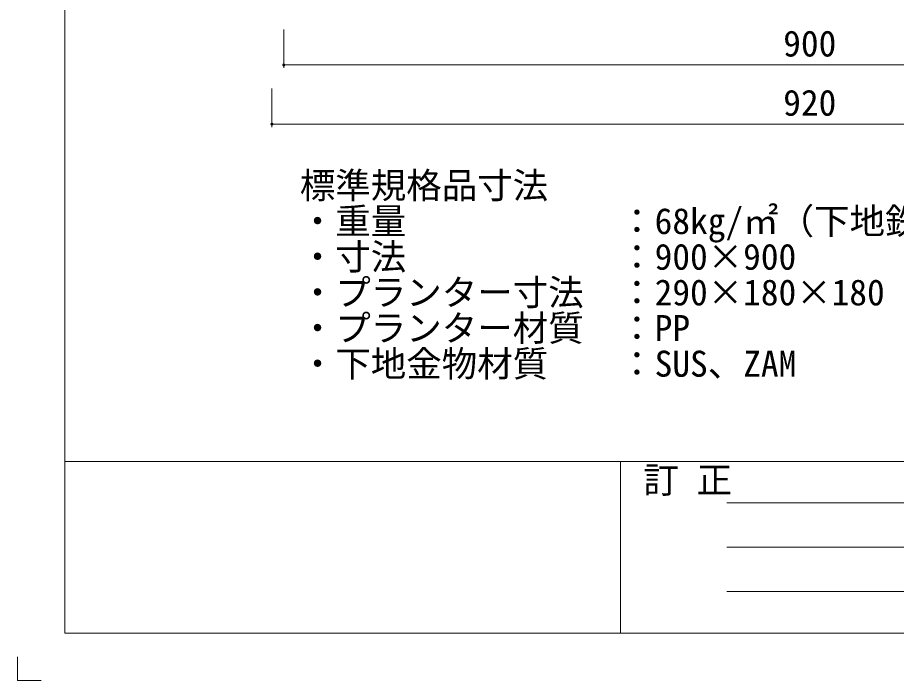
# Model space of a CAD drawing. Units: millimetres on the paper, scale 1:10. Extents: x -5513 to 202, y -3089 to 145.
# Drawn here: x -202.5 to -128.2, y -145.5 to -89.5 of the extents above; entities that cross this region are included whole.
import ezdxf
from ezdxf.enums import TextEntityAlignment as Align

# ---------------------------------------------------------------- set-up
doc = ezdxf.new("R2010")
doc.units = ezdxf.units.MM
doc.layers.add('0-1_0', color=7, linetype='Continuous', lineweight=13)
doc.layers.add('0-3_SUNPO', color=7, linetype='Continuous', lineweight=13)
doc.layers.add('0-4__0-c__0-f_0-f', color=7, linetype='Continuous')
doc.styles.add('ＭＳ ゴシック', font='')
doc.styles.get('ＭＳ ゴシック').set_extended_font_data('MS Gothic')

msp = doc.modelspace()

# ---------------------------------------------------------------- linework, layer by layer
at = {"layer": '0-1_0'}
for p, q in [((-180, -90.5), (-180, -93.75)), ((-180, -93.5), (-90, -93.5)), ((-181, -95.5), (-181, -98.75)), ((-181, -98.5), (-89, -98.5))]:
    msp.add_line(p, q, dxfattribs=at)
for points in [[(-179.876, -93.483), (-180.121, -93.467), (-180.125, -93.489)], [(-179.876, -93.483), (-180.125, -93.489), (-179.875, -93.5)], [(-179.875, -93.5), (-180.125, -93.489), (-180.125, -93.511)], [(-179.875, -93.5), (-180.125, -93.511), (-179.876, -93.517)], [(-179.876, -93.517), (-180.125, -93.511), (-180.121, -93.533)], [(-179.88, -93.465), (-180.113, -93.447), (-180.121, -93.467)], [(-179.88, -93.465), (-180.121, -93.467), (-179.876, -93.483)], [(-179.876, -93.517), (-180.121, -93.533), (-179.88, -93.535)], [(-179.88, -93.535), (-180.121, -93.533), (-180.113, -93.553)], [(-179.887, -93.446), (-180.103, -93.429), (-180.113, -93.447)], [(-179.887, -93.446), (-180.113, -93.447), (-179.88, -93.465)], [(-179.88, -93.535), (-180.113, -93.553), (-179.887, -93.554)], [(-179.887, -93.554), (-180.113, -93.553), (-180.103, -93.571)], [(-179.898, -93.428), (-180.091, -93.414), (-180.103, -93.429)], [(-179.898, -93.428), (-180.103, -93.429), (-179.887, -93.446)], [(-179.887, -93.554), (-180.103, -93.571), (-179.898, -93.572)], [(-179.898, -93.572), (-180.103, -93.571), (-180.091, -93.586)], [(-179.911, -93.412), (-180.077, -93.401), (-180.091, -93.414)], [(-179.911, -93.412), (-180.091, -93.414), (-179.898, -93.428)], [(-179.898, -93.572), (-180.091, -93.586), (-179.911, -93.588)], [(-179.911, -93.588), (-180.091, -93.586), (-180.077, -93.599)], [(-179.928, -93.398), (-180.062, -93.392), (-180.077, -93.401)], [(-179.928, -93.398), (-180.077, -93.401), (-179.911, -93.412)], [(-179.911, -93.588), (-180.077, -93.599), (-179.928, -93.602)], [(-179.928, -93.602), (-180.077, -93.599), (-180.062, -93.608)], [(-179.947, -93.387), (-180.047, -93.384), (-180.062, -93.392)], [(-179.947, -93.387), (-180.062, -93.392), (-179.928, -93.398)], [(-179.968, -93.379), (-180.029, -93.378), (-180.047, -93.384)], [(-179.968, -93.379), (-180.047, -93.384), (-179.947, -93.387)], [(-179.989, -93.375), (-180.029, -93.378), (-179.968, -93.379)], [(-179.989, -93.375), (-180.01, -93.375), (-180.029, -93.378)], [(-179.928, -93.602), (-180.062, -93.608), (-179.947, -93.613)], [(-179.947, -93.613), (-180.062, -93.608), (-180.047, -93.616)], [(-179.947, -93.613), (-180.047, -93.616), (-179.968, -93.621)], [(-179.968, -93.621), (-180.047, -93.616), (-180.029, -93.622)], [(-179.968, -93.621), (-180.029, -93.622), (-179.989, -93.625)], [(-179.989, -93.625), (-180.029, -93.622), (-180.01, -93.625)], [(-180.876, -98.483), (-181.121, -98.467), (-181.125, -98.489)], [(-180.876, -98.483), (-181.125, -98.489), (-180.875, -98.5)], [(-180.875, -98.5), (-181.125, -98.489), (-181.125, -98.511)], [(-180.875, -98.5), (-181.125, -98.511), (-180.876, -98.517)], [(-180.876, -98.517), (-181.125, -98.511), (-181.121, -98.533)], [(-180.88, -98.465), (-181.113, -98.447), (-181.121, -98.467)], [(-180.88, -98.465), (-181.121, -98.467), (-180.876, -98.483)], [(-180.876, -98.517), (-181.121, -98.533), (-180.88, -98.535)], [(-180.88, -98.535), (-181.121, -98.533), (-181.113, -98.553)], [(-180.887, -98.446), (-181.103, -98.429), (-181.113, -98.447)], [(-180.887, -98.446), (-181.113, -98.447), (-180.88, -98.465)], [(-180.88, -98.535), (-181.113, -98.553), (-180.887, -98.554)], [(-180.887, -98.554), (-181.113, -98.553), (-181.103, -98.571)], [(-180.898, -98.428), (-181.091, -98.414), (-181.103, -98.429)], [(-180.898, -98.428), (-181.103, -98.429), (-180.887, -98.446)], [(-180.887, -98.554), (-181.103, -98.571), (-180.898, -98.572)], [(-180.898, -98.572), (-181.103, -98.571), (-181.091, -98.586)], [(-180.911, -98.412), (-181.077, -98.401), (-181.091, -98.414)], [(-180.911, -98.412), (-181.091, -98.414), (-180.898, -98.428)], [(-180.898, -98.572), (-181.091, -98.586), (-180.911, -98.588)], [(-180.911, -98.588), (-181.091, -98.586), (-181.077, -98.599)], [(-180.928, -98.398), (-181.062, -98.392), (-181.077, -98.401)], [(-180.928, -98.398), (-181.077, -98.401), (-180.911, -98.412)], [(-180.911, -98.588), (-181.077, -98.599), (-180.928, -98.602)], [(-180.928, -98.602), (-181.077, -98.599), (-181.062, -98.608)], [(-180.947, -98.387), (-181.047, -98.384), (-181.062, -98.392)], [(-180.947, -98.387), (-181.062, -98.392), (-180.928, -98.398)], [(-180.928, -98.602), (-181.062, -98.608), (-180.947, -98.613)], [(-180.947, -98.613), (-181.062, -98.608), (-181.047, -98.616)], [(-180.968, -98.379), (-181.029, -98.378), (-181.047, -98.384)], [(-180.968, -98.379), (-181.047, -98.384), (-180.947, -98.387)], [(-180.947, -98.613), (-181.047, -98.616), (-180.968, -98.621)], [(-180.968, -98.621), (-181.047, -98.616), (-181.029, -98.622)], [(-180.989, -98.375), (-181.029, -98.378), (-180.968, -98.379)], [(-180.989, -98.375), (-181.01, -98.375), (-181.029, -98.378)], [(-180.968, -98.621), (-181.029, -98.622), (-180.989, -98.625)], [(-180.989, -98.625), (-181.029, -98.622), (-181.01, -98.625)]]:
    msp.add_solid(points, dxfattribs=at)
at = {"layer": '0-3_SUNPO'}
for p, q in [((-198.5, 141.25), (-198.5, -141.5)), ((198, -127), (-198.5, -127)), ((-151.55, -127), (-151.55, -141.5)), ((-142.55, -130.5), (-81.55, -130.5)), ((-142.55, -134.25), (-81.55, -134.25)), ((-142.55, -138), (-81.55, -138)), ((-198.5, -141.5), (198, -141.5))]:
    msp.add_line(p, q, dxfattribs=at)
at = {"layer": '0-3_SUNPO', "color": 9}
for q in [(-202.5, -143.5), (-200.5, -145.5)]:
    msp.add_line((-202.5, -145.5), q, dxfattribs=at)

# ---------------------------------------------------------------- texts
at = {"layer": '0-1_0', "style": 'ＭＳ ゴシック'}
for s, p in [('900', (-137.783, -93.45)), ('920', (-137.783, -98.45))]:
    msp.add_text(s, height=2.199, dxfattribs=at).set_placement(p, align=Align.BOTTOM_LEFT)
at = {"layer": '0-4__0-c__0-f_0-f', "style": 'ＭＳ ゴシック'}
for s, p in [('標準規格品寸法', (-178.644, -105.438)), ('・重量\u3000\u3000\u3000\u3000\u3000\u3000：68kg/㎡（下地鉄骨、受水樋は含みません）', (-178.644, -108.45)), ('・寸法\u3000\u3000\u3000\u3000\u3000\u3000：900×900', (-178.644, -111.463)), ('・プランター寸法\u3000：290×180×180', (-178.644, -114.475)), ('・プランター材質\u3000：PP', (-178.644, -117.488)), ('・下地金物材質\u3000\u3000：SUS、ZAM', (-178.644, -120.5)), ('訂 正', (-149.595, -130.326))]:
    msp.add_text(s, height=2.199, dxfattribs=at).set_placement(p, align=Align.BOTTOM_LEFT)

doc.saveas('drawing.dxf')
